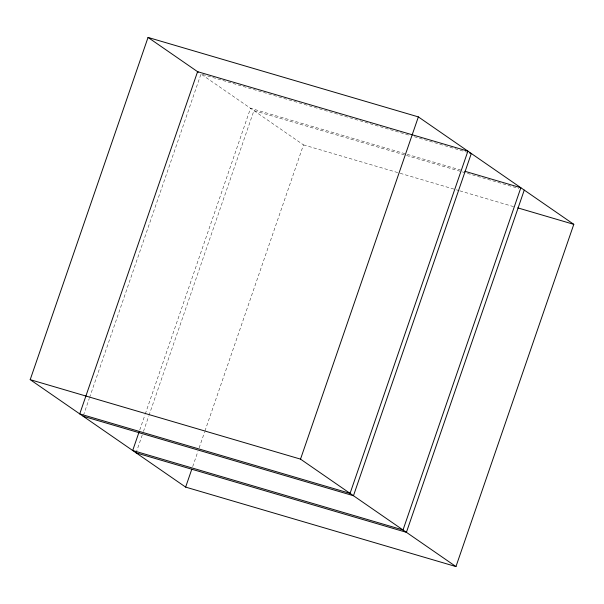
<?xml version="1.0" encoding="UTF-8"?>
<svg xmlns="http://www.w3.org/2000/svg" width="604" height="604" viewBox="0 0 604 604"><rect width="100%" height="100%" fill="white"/><g stroke="black" fill="none" stroke-linecap="round" stroke-linejoin="round"><path stroke-width="0.45" stroke-dasharray="3.02 2.27" d="M83.45 415.363L89.286 398.429M89.588 397.538L200.981 74.035L409.829 135.424M139.75 430.003L144.968 414.857M145.277 413.966L250.532 108.282L462.09 170.471M136.096 452.857L142.234 435.031M143.458 431.467L148.675 416.315M148.984 415.424L253.929 110.63L518.828 188.501M192.699 466.605L197.916 451.452M199.146 447.889L204.665 431.845M204.975 430.954L303.48 144.877L200.626 73.786M414.352 136.753L466.786 152.17M303.48 144.877L399.312 173.046M400.218 173.31L455.363 189.528M456.269 189.792L458.98 190.585M459.886 190.856L515.031 207.066"/><path stroke-width="0.91" d="M30.2 379.659L148.04 37.433L418.361 116.897L573.8 224.341L455.96 566.567L185.639 487.103L30.2 379.659L300.52 459.123L455.96 566.567M139.139 431.784L132.691 450.501L403.019 529.965L520.852 187.746L464.801 171.264M185.639 487.103L191.778 469.278M300.52 459.123L418.361 116.897M524.257 190.094L406.416 532.32L136.096 452.857M469.497 152.963L471.309 153.499L353.468 495.718L83.148 416.254M517.749 207.867L573.8 224.341M148.04 37.433L198.301 72.178M197.583 71.68L79.743 413.906L350.071 493.37L467.904 151.143L197.583 71.68"/></g></svg>
